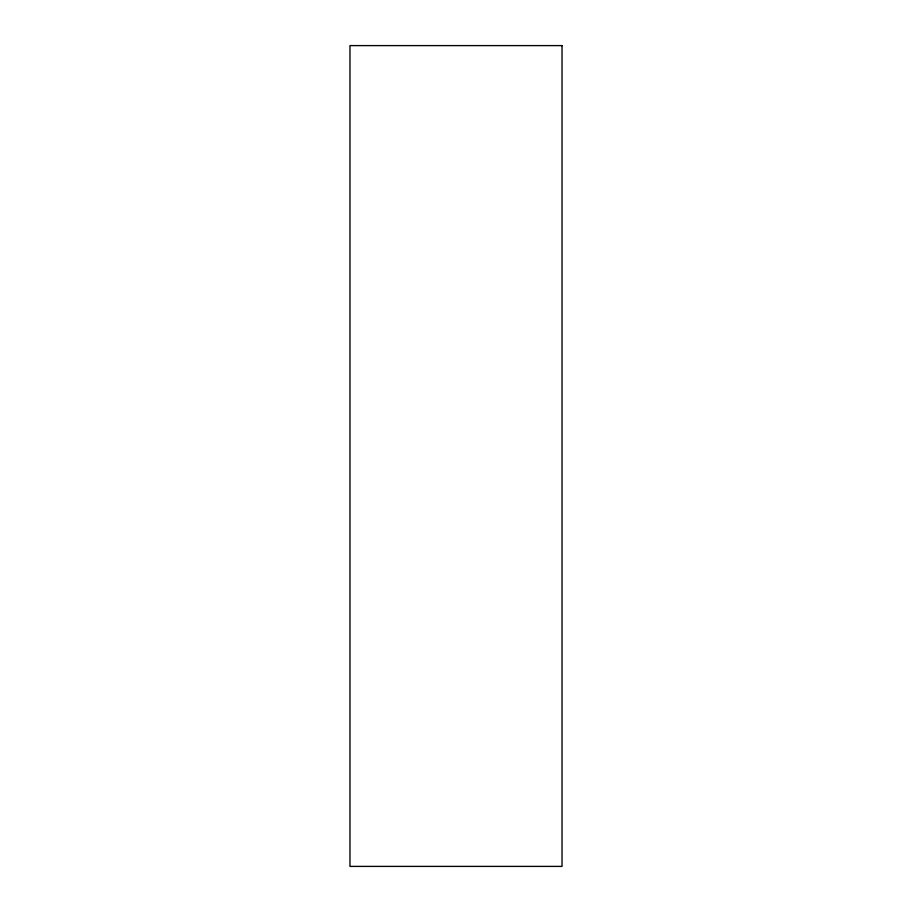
<?xml version="1.0" encoding="UTF-8"?>
<svg xmlns="http://www.w3.org/2000/svg" width="912" height="912" viewBox="0 0 912 912"><rect width="100%" height="100%" fill="white"/><g stroke="black" fill="none" stroke-linecap="round" stroke-linejoin="round"><path stroke-width="1.37" d="M562.031 45.6L349.969 45.6L349.969 866.4L562.031 866.4L562.031 45.6"/></g></svg>
